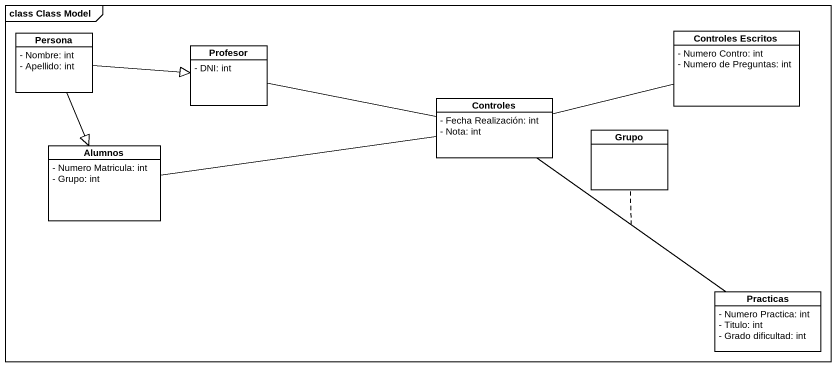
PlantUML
@startuml
mainframe class Class Model
hide circle
hide empty members
skinparam classAttributeIconSize 0
class "Controles Escritos" as Controles_Escritos {
  - Numero Contro: int
  - Numero de Preguntas: int
}
class Persona {
  - Nombre: int
  - Apellido: int
}
class Profesor {
  - DNI: int
}
class Controles {
  - Fecha Realización: int
  - Nota: int
}
class Alumnos {
  - Numero Matricula: int
  - Grupo: int
}
class Grupo
class Practicas {
  - Numero Practica: int
  - Titulo: int
  - Grado dificultad: int
}
Persona -right-|> Profesor
Persona --|> Alumnos
Profesor -right- Controles
Controles -right- Controles_Escritos
Controles -- Practicas
(Controles, Practicas) .. Grupo
Alumnos -right- Controles
@enduml
